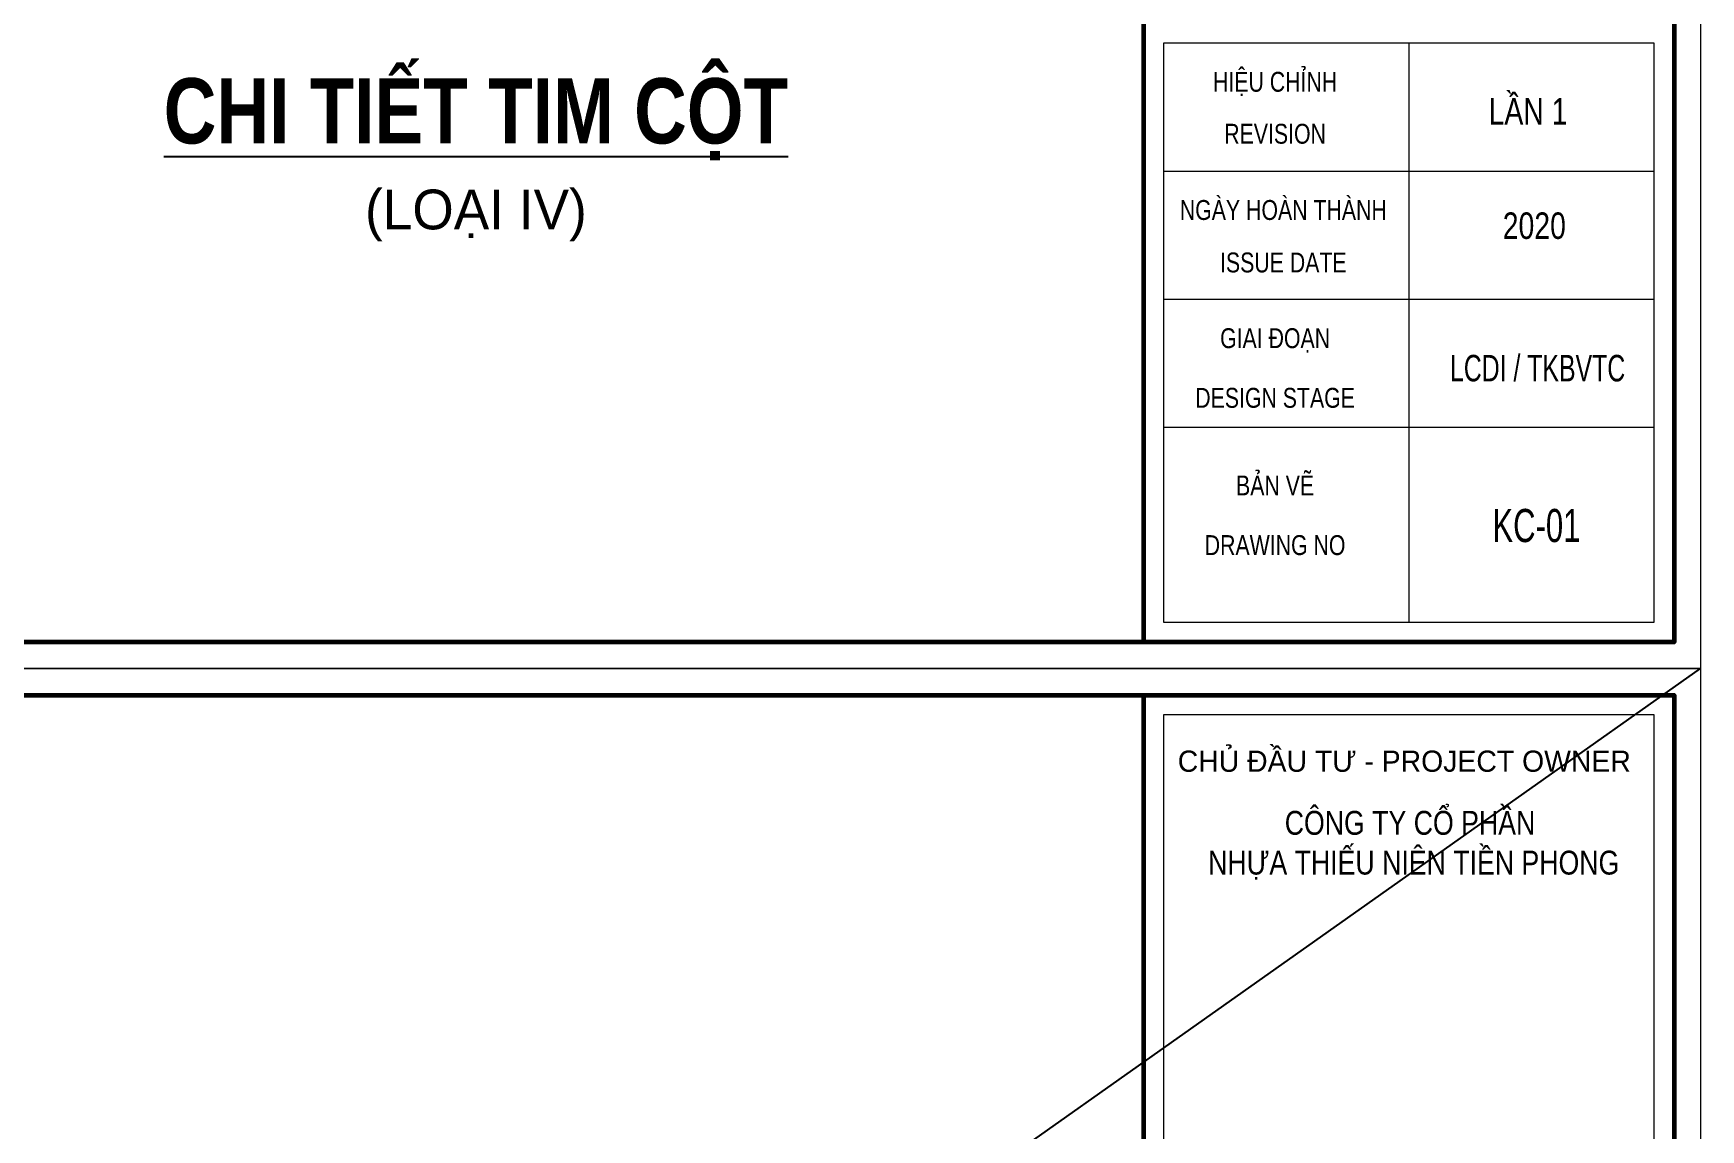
# Model space of a CAD drawing. Header units: inches. Extents: x 541671 to 837720, y 76128 to 1008472.
# Drawn here: x 768040 to 837720, y 694185 to 740036 of the extents above; entities that cross this region are included whole.
import ezdxf
from ezdxf.enums import TextEntityAlignment as Align

# ---------------------------------------------------------------- set-up
doc = ezdxf.new("R2010")
doc.units = ezdxf.units.IN
doc.header["$MEASUREMENT"] = 0
doc.layers.get('0').update_dxf_attribs({"lineweight": 18})
for name, color, linetype, lineweight in [('EG Text2', 7, 'Continuous', 25), ('LC Net thay', 7, 'Continuous', 25), ('LC Text1', 3, 'Continuous', 20), ('LC Text2', 7, 'Continuous', 25)]:
    doc.layers.add(name, color=color, linetype=linetype, lineweight=lineweight)
doc.layers.add('KCS_Plotter', color=11, linetype='Continuous', plot=False)
doc.layers.add('Khungten_LCDI', color=7, linetype='Continuous')
doc.styles.add('EG 1', font='VHAVANB_2.TTF')
doc.styles.add('Khungten', font='VHAVAN_2.TTF', dxfattribs={"width": 0.8, "height": 5000})
doc.styles.add('LC 1', font='VHAVANB_2.TTF')
doc.styles.add('LC3', font='VHARIALB_3.TTF', dxfattribs={"width": 0.8})
doc.styles.add('Title', font='VHAVAN_2.TTF', dxfattribs={"width": 0.8})

# ---------------------------------------------------------------- blocks, each defined once
blk = doc.blocks.new('lcdi fix')
at = {"layer": 'Defpoints', "lineweight": 0}
blk.add_lwpolyline([(-1200, -14850), (-1200, 14850), (40800, 14850), (40800, -14850)], close=True, dxfattribs=at)
at = {"layer": 'Khungten_LCDI', "color": 5, "lineweight": 60}
blk.add_line((36600, 14650), (36600, -14650), dxfattribs=at)
at = {"layer": 'Khungten_LCDI', "color": 5, "lineweight": 25}
blk.add_line((40600, -14650), (40600, 14650), dxfattribs=at)
at = {"layer": 'Khungten_LCDI', "color": 9, "lineweight": 15}
for p, q in [((38600, -10133), (38600, -14500)), ((40450, -11100), (36750, -11100)), ((40450, -12067), (36750, -12067)), ((40450, -13033), (36750, -13033))]:
    blk.add_line(p, q, dxfattribs=at)
at = {"layer": 'Khungten_LCDI', "color": 5, "lineweight": 60}
blk.add_lwpolyline([(0, -14650), (0, 14650), (40600, 14650), (40600, -14650)], close=True, dxfattribs=at)
at = {"layer": 'Khungten_LCDI', "color": 9, "lineweight": 15}
for points in [[(36750, 11294), (40450, 11294), (40450, 14500), (36750, 14500)], [(36750, -14500), (40450, -14500), (40450, -10133), (36750, -10133)]]:
    blk.add_lwpolyline(points, close=True, dxfattribs=at)
at = {"color": 7, "style": 'Khungten'}
blk.add_text('chñ ®Çu t\xad - project owner', height=160, dxfattribs=at).set_placement((38566, 14071), align=Align.CENTER)
at = {"color": 7}
for s, height, style, width, p in [('hiÖu chØnh', 150, 'Khungten', 0.8, (37592, -10499)), ('revision', 150, 'Khungten', 0.8, (37592, -10891)), ('ngµy hoµn thµnh', 150, 'Khungten', 0.8, (37654, -11466)), ('issue date', 150, 'Khungten', 0.8, (37654, -11862)), ('giai ®o¹n', 150, 'Khungten', 0.8, (37592, -12433)), ('lcdi / tkBVTC', 200, 'Title', 0.7, (39571, -12684)), ('design stage', 150, 'Khungten', 0.8, (37592, -12883)), ('b¶n vÏ', 150, 'Khungten', 0.8, (37592, -13544)), ('drawing nO', 150, 'Khungten', 0.8, (37592, -13994))]:
    blk.add_text(s, height=height, dxfattribs=dict(at, style=style, width=width)).set_placement(p, align=Align.CENTER)
at = {"color": 4, "insert": (38609, 13516), "char_height": 180, "width": 3619.87, "attachment_point": 5, "style": 'Khungten'}
blk.add_mtext('{\\f.VnArialH|b0|i0|c0|p34;c«ng ty cæ phÇn\\P nhùa thiÕu niªn tiÒn phong }', dxfattribs=at)
at = {"color": 7, "style": 'Khungten', "width": 0.8}
for tag, p in [('REVISION', (39499, -10746)), ('NGAYHT', (39546, -11609))]:
    blk.add_attdef(tag, text='', height=200, dxfattribs=at).set_placement(p, align=Align.CENTER)
at = {"layer": 'LC Text1', "style": 'Title', "width": 1.824646}
for tag, p, p2 in [('TENBANVE1', (36913, -8886), (40339, -8886)), ('TENBANVE2', (36913, -9562), (40339, -9562))]:
    blk.add_attdef(tag, text='', height=250, dxfattribs=at).set_placement(p, p2, align=Align.FIT)
at = {"layer": 'LC Text1', "style": 'Title', "width": 0.7}
blk.add_attdef('SOBANVE', text='', height=250, dxfattribs=at).set_placement((39562, -13896), align=Align.CENTER)
blk = doc.blocks.new('TIEUDE1')
at = {"layer": 'EG Text2', "color": 7, "style": 'EG 1'}
blk.add_attdef('TIªU§Ò', text='', height=5, dxfattribs=at).set_placement((0, 0), align=Align.BOTTOM_CENTER)
blk.add_attdef('TL', text='', height=3, dxfattribs=at).set_placement((0, -2), align=Align.TOP_CENTER)

msp = doc.modelspace()

# ---------------------------------------------------------------- linework, layer by layer
at = {"layer": 'KCS_Plotter', "ltscale": 50}
msp.add_line((604872, 548814.2), (837720, 713471), dxfattribs=at)

# ---------------------------------------------------------------- block references
at = {"layer": 'LC Net thay'}
ref = msp.add_blockref('lcdi fix', (611524.8, 795799.4), dxfattribs=dict(at, xscale=5.543999978195854, yscale=5.543999978195854, zscale=5.543999978195854))
ref.add_attrib('NGAYHT', '2020', dxfattribs={"layer": 'LC Text1', "height": 1108.79, "style": 'Khungten', "width": 0.8}).set_placement((830768.3, 731437), align=Align.CENTER)
ref.add_attrib('REVISION', 'lÇn 1', dxfattribs={"layer": 'LC Text1', "height": 1108.79, "style": 'Khungten', "width": 0.8}).set_placement((830505.9, 736221.9), align=Align.CENTER)
ref.add_attrib('SOBANVE', 'kc-01', dxfattribs={"layer": 'LC Text1', "height": 1386, "style": 'Title', "width": 0.7}).set_placement((830856.5, 718759), align=Align.CENTER)
at = {"layer": 'LC Net thay', "xscale": 5.543999978195854, "yscale": 5.543999978195854, "zscale": 5.543999978195854}
msp.add_blockref('lcdi fix', (611524.8, 631142.6), dxfattribs=at)
at = {"layer": 'LC Text2'}
ref = msp.add_blockref('TIEUDE1', (786536.1, 734609.4), dxfattribs=dict(at, xscale=554.3999834408254, yscale=554.3999834408254, zscale=554.3999834408254))
ref.add_attrib('TIªU§Ò', '%%Uchi tiÕt tim cét', dxfattribs={"color": 7, "height": 2730.095, "style": 'LC3', "width": 0.8}).set_placement((786536.1, 734609.4), align=Align.BOTTOM_CENTER)
ref.add_attrib('TL', '(lo¹i iv)', dxfattribs={"color": 7, "height": 1663.2, "style": 'LC 1'}).set_placement((786536.1, 733500.6), align=Align.TOP_CENTER)

doc.saveas('drawing.dxf')
